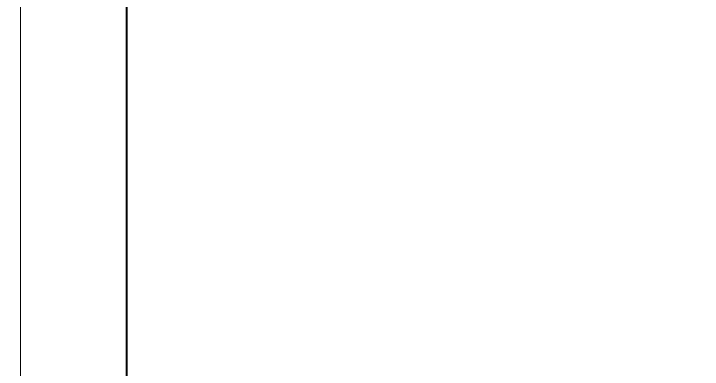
# Model space of a CAD drawing. Header units: millimetres. Extents: x -10178924 to 11692288, y -947381 to 58396.
# Drawn here: x -172606 to -159633, y -98185 to -91481 of the extents above; entities that cross this region are included whole.
import ezdxf
from ezdxf import colors
from ezdxf.entities.mleader import LeaderData, LeaderLine
from ezdxf.math import Vec2, Vec3

# ---------------------------------------------------------------- set-up
doc = ezdxf.new("R2010")
doc.units = ezdxf.units.MM
doc.layers.add('_0', color=7, linetype='Continuous', lineweight=25)
doc.layers.add('_надписи канализация', color=7, linetype='Continuous')
doc.layers.add('PDF _Ramka', color=7, linetype='Continuous')
doc.styles.add('ISOCPEUR', font='isocpeui.ttf', dxfattribs={"width": 0.9})

# ---------------------------------------------------------------- blocks, each defined once
blk = doc.blocks.new('_None')
blk = doc.blocks.new('Рамка')
at = {"layer": 'PDF _Ramka', "lineweight": 20}
blk.add_lwpolyline([(100287, -596749), (100287, -512657), (-18603, -512657), (-18603, -596749)], close=True, dxfattribs=at)
at = {"layer": 'PDF _Ramka', "lineweight": 40}
blk.add_lwpolyline([(99787, -513153), (-16604, -513153), (-16604, -596246), (99787, -596246)], close=True, dxfattribs=at)

msp = doc.modelspace()

# ---------------------------------------------------------------- block references
at = {"layer": '_0'}
msp.add_blockref('Рамка', (-153878.2, 471536.2), dxfattribs=at)

# ---------------------------------------------------------------- leaders
at = {"layer": '_надписи канализация', "lineweight": -2}
ml = msp.add_multileader_mtext('Standard', dxfattribs=at)
ml.set_content('\\A1;Приямок{\\Fisocp3|c204; }800{\\fArial|b0|i0|c204|p34;х}800х800(h)\\P{\\fArial|b0|i0|c204|p34;с\\Fisocp3|c204; }насосом дренажным {\\A0;\\H0.91667x;ГНОМ 10-10Г\\A1;\\H1.09091x; \\PN=1,1 кВт \\P (1 раб)\\Fisocp3|c204; \\fISOCPEUR|b0|i0|c204|p34;(закрыть рифленым железом)}', color=256, style='ISOCPEUR')
ml.set_leader_properties(lineweight=13)
ml.set_arrow_properties(name='NONE')
ml.build(insert=Vec2(0, 0))
ml.multileader.update_dxf_attribs({"text_left_attachment_type": 6, "text_right_attachment_type": 6, "dogleg_length": 100, "arrow_head_size": 300, "scale": 100})
ctx = ml.context
ctx.base_point, ctx.scale, ctx.char_height, ctx.arrow_head_size, ctx.landing_gap_size, ctx.plane_origin = Vec3(-145291.4, -94662.5), 100, 250, 300, 0.09, Vec3(-154635.5, -95039)
ctx.left_attachment, ctx.right_attachment, ctx.text_align_type = 6, 6, 1
notes = []
notes.append((ctx, [(0, (1, 1, 0), (-145391.4, -94662.5), (1, 0), 100, [(1, [(-147646.4, -96799.7)], 0, [])])]))
ctx.mtext.insert, ctx.mtext.width, ctx.mtext.alignment, ctx.mtext.flow_direction = Vec3(-142614, -94337.5), 5926.326, 2, 5
for ctx, leaders in notes:
    for number, flags, end, landing, length, lines in leaders:
        leader = LeaderData()
        leader.index, (leader.has_last_leader_line, leader.has_dogleg_vector, leader.attachment_direction) = number, flags
        leader.last_leader_point, leader.dogleg_vector, leader.dogleg_length = Vec3(end), Vec3(landing), length
        for number, points, colour, breaks in lines:
            line = LeaderLine()
            line.index, line.vertices, line.color, line.breaks = number, Vec3.list(points), colors.encode_raw_color(colour), breaks
            leader.lines.append(line)
        ctx.leaders.append(leader)

doc.saveas('drawing.dxf')
